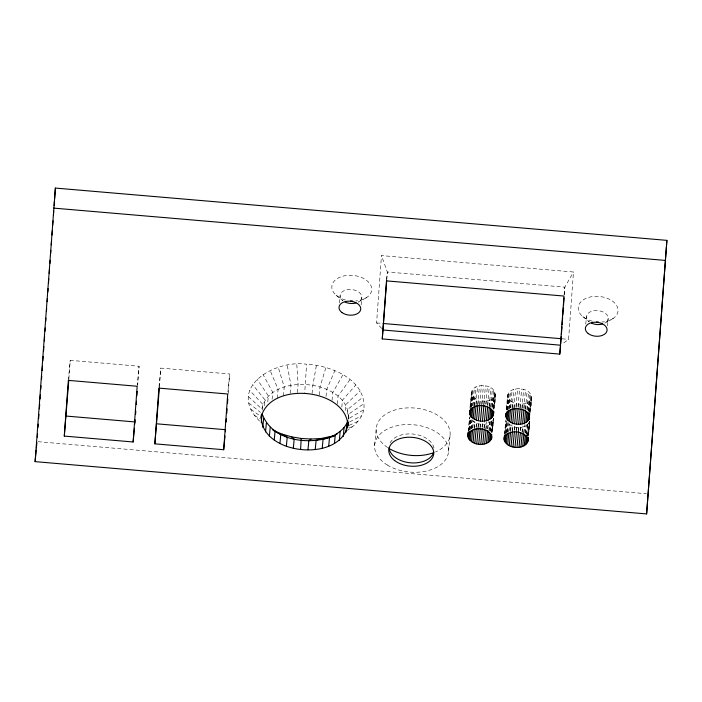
<?xml version="1.0" encoding="UTF-8"?>
<svg xmlns="http://www.w3.org/2000/svg" width="702" height="702" viewBox="0 0 702 702"><rect width="100%" height="100%" fill="white"/><g stroke="black" fill="none" stroke-linecap="round" stroke-linejoin="round"><path stroke-width="0.53" stroke-dasharray="3.51 2.63" d="M259.573 421.051C225.86 387.925 274.93 359.371 306.59 364.241L304.738 392.611M68.884 378.922L70.226 360.345L139.057 366.233L137.715 384.81M159.451 386.67L160.793 368.094L229.624 373.982L228.203 393.647M248.394 396.612L261.837 408.976C269.691 371.147 350.544 379.185 348.455 418.761L363.882 409.652C366.777 379.87 331.344 365.461 306.59 364.241M381.669 328.448L376.588 322.92L381.476 255.589L573.473 272.007L568.585 339.338L562.223 344.033M386.784 279.501L387.328 271.981L381.476 255.589M494.006 408.459C496.06 399.298 497.893 386.986 485.451 385.872C480.098 384.793 471.024 386.697 471.507 393.629L470.112 408.388M530.08 412.864L531.572 396.814L530.51 408.59C533.002 399.166 532.678 390.479 521.683 388.969C516.532 388.101 508.801 389.338 507.651 395.419L506.256 410.179M564.294 294.682L564.838 287.162L573.473 272.007M348.403 419.155L348.797 414.031L364.347 403.352M494.287 405.493L495.34 393.717L493.954 408.713M493.462 419.068L492.602 428.711L493.559 418.234L492.172 432.985M528.457 435.758L529.791 421.103L528.395 436.082M528.825 431.809L529.791 421.332C525.965 430.159 510.995 428.948 506.467 421.244L505.273 433.897M68.331 380.37L70.226 360.345M137.162 386.258L139.057 366.233M159.003 387.065L160.793 368.094M227.931 391.9L229.624 373.982M262.241 410.249L262.802 404.317L249.684 390.4M264.435 405.835L264.996 399.903L252.606 384.52M267.778 401.79L268.339 395.858L257.072 379.124M272.104 399.219L272.753 392.295L262.96 374.377M277.264 398.218L278.106 389.32L270.086 370.41M283.397 395.919L284.24 387.021L278.264 367.339M290.224 393.366L290.979 385.451L287.25 365.251M297.376 392.585L298.122 384.67L296.779 364.206M312.092 393.436L312.838 385.53L316.4 365.347M319.226 395.05L319.972 387.144L325.912 367.497M326.035 396.411L326.684 389.487L334.863 370.63M339.408 303.01L340.11 295.568M332.037 400.412L332.783 392.506L342.997 374.649M337.346 404.01L338.092 396.095L350.07 379.44M341.804 407.09L342.462 400.166L355.896 384.871M345.191 410.538L345.753 404.606L360.284 390.786M347.42 414.215L347.885 409.266L363.136 397.007M348.332 418.98L348.797 414.031M361.144 304.861L361.846 297.429M386.583 279.887L387.328 271.981L564.838 287.162L564.092 295.068M374.622 445.401L376.202 428.72M448.543 451.421L450.122 434.74M469.936 408.134L471.691 391.04M468.252 431.344L469.541 417.646M468.418 431.125L469.822 416.848M470.7 406.686L472.297 389.829M470.726 407.581L471.928 394.936L471.507 393.629M469.015 429.905L470.217 417.26M469.147 429.747L470.243 418.146M471.525 406.633L473.218 388.715M471.683 406.73L472.674 396.191L471.928 394.936M469.84 429.852L470.937 418.252M469.998 429.949L470.989 419.401C476.289 425.491 488.215 426.491 493.129 419.48L491.935 432.125M472.736 405.651L474.429 387.732M472.937 405.791L473.736 397.358L472.674 396.191M471.051 428.869L471.946 419.384M471.253 429.01L472.051 420.577M474.104 405.888L475.903 386.916M474.368 405.8L475.07 398.42L473.736 397.358M472.525 428.053L473.218 420.673M472.788 427.957L473.385 421.639M475.895 404.203L477.588 386.284M476.14 404.598L476.64 399.333L475.07 398.42M474.113 428.474L474.806 421.095M474.455 427.816L474.956 422.551M477.65 404.826L479.44 385.854M478.009 404.291L478.413 400.07L476.64 399.333M476.061 426.991L476.561 421.718M476.325 427.509L476.728 423.288M479.615 404.606L481.405 385.635M479.922 404.835L480.317 400.623L478.413 400.07M477.93 427.825L478.431 422.56M478.334 427L478.632 423.832M481.642 404.615L483.432 385.644M482.02 404.115L482.318 400.956L480.317 400.623M479.957 427.834L480.449 422.56M480.335 427.334L480.633 424.175M483.66 404.843L485.451 385.872M484.055 404.238L484.354 401.07C488.566 401.061 493.962 399.57 495.243 395.015M482.072 427.009L482.572 421.735M482.371 427.457L482.669 424.289M485.723 404.238L487.416 386.319M486.056 404.133L486.354 400.974M483.941 428.51L484.538 422.183M484.266 428.404L484.67 424.183M487.565 404.878L489.259 386.96M487.767 405.914L488.267 400.649M485.784 429.15L486.477 421.77M486.082 429.133L486.583 423.859M489.145 406.765L490.935 387.794M489.443 406.432L490.049 400.114M487.557 428.922L488.259 421.551M487.864 428.597L488.364 423.332M490.707 406.695L492.4 388.776M490.935 406.765L491.628 399.385M488.917 430.967L489.821 421.481M489.145 431.028L489.943 422.604M492.005 406.765L493.603 389.9M492.181 406.914L492.979 398.482M490.224 431.037L491.216 420.498M490.391 431.186L491.295 421.7M492.909 407.985L494.506 391.119M493.05 407.967L494.05 397.429M491.128 432.257L492.225 420.665M491.268 432.239L492.365 420.647M493.497 409.266L495.094 392.4M491.812 432.485L493.006 419.84M506.423 409.95L507.923 394.138M504.475 434.45L505.773 420.744M506.932 409.792L508.52 392.927M504.756 433.652L506.045 419.945M507.055 409.626L508.151 398.034L507.651 395.419M505.247 433.002L506.344 421.411M507.748 409.731L509.441 391.813M507.906 409.828L508.906 399.289L508.151 398.034M506.063 432.95L507.16 421.358M506.221 433.046L507.221 422.507M508.968 408.748L510.661 390.83M509.161 408.889L509.959 400.456L508.906 399.289M507.283 431.967L508.178 422.481M507.476 432.107L508.274 423.675M510.433 407.932L512.127 390.014M510.696 407.844L511.293 401.518L509.959 400.456M508.652 432.204L509.45 423.771M509.011 431.063L509.608 424.736M512.021 408.353L513.811 389.382M512.372 407.704L512.872 402.43L511.293 401.518M510.433 430.519L511.038 424.192M510.687 430.914L511.188 425.649M513.873 407.923L515.672 388.952M514.136 408.441L514.636 403.167L512.872 402.43M512.188 431.142L512.785 424.815M512.557 430.607L512.951 426.386M515.944 406.651L517.637 388.741M516.251 406.879L516.549 403.72L514.636 403.167M514.259 429.87L514.75 424.605M514.566 430.098L514.864 426.93M517.962 406.66L519.655 388.741M518.251 407.213L518.55 404.054L516.549 403.72M516.181 430.931L516.681 425.666M516.567 430.431L516.865 427.272M519.884 407.941L521.683 388.969M520.182 408.388L520.577 404.168C524.798 404.159 530.186 402.667 531.475 398.113M518.199 431.16L518.699 425.895M518.594 430.554L518.892 427.386M521.849 408.388L523.639 389.417M522.183 408.283L522.578 404.071M520.261 430.545L520.761 425.28M520.594 430.449L520.893 427.281M523.797 407.976L525.491 390.058M523.999 409.012L524.499 403.747M522.007 432.248L522.604 425.93M522.314 432.23L522.814 426.965M525.473 408.81L527.167 390.891M525.675 409.529L526.272 403.211M523.692 433.081L524.482 424.649M523.99 432.748L524.587 426.43M526.93 409.792L528.624 391.883M527.158 409.863L527.86 402.483M525.245 433.011L526.044 424.578M525.473 433.073L526.175 425.702M528.132 410.916L529.826 392.997M528.308 411.065L529.203 401.579M526.447 434.134L527.544 422.543M526.623 434.284L527.518 424.798M529.141 411.082L530.73 394.217M529.176 412.127L530.273 400.526M527.351 435.354L528.553 422.701M527.395 436.398L528.588 423.745M529.729 412.364L531.317 395.498M529.843 412.013L531.037 399.359M527.939 436.635L529.431 420.823M585.758 324.07L586.46 316.637M607.493 325.93L608.195 318.497M346.34 430.852C354.484 426.202 361.714 419.05 363.882 409.652M613.258 318.418L604.65 323.148A10.907 6.985 5.4 0 0 605.37 313.303A10.907 6.985 5.4 0 0 589.996 311.986A10.907 6.985 5.4 0 0 589.285 321.832L581.66 315.558M366.514 297.622L358.31 302.088A10.907 6.985 5.4 0 0 359.02 292.234A10.907 6.985 5.4 0 0 343.655 290.918A10.907 6.985 5.4 0 0 342.936 300.772L334.977 294.147M349.666 421.884L361.776 415.724M349.078 425.351L358.064 421.384M348.973 427.983L352.878 426.474M482.318 400.956L484.354 401.07M518.55 404.054L520.577 404.168M376.588 322.92L382.037 323.385M562.048 338.785L568.585 339.338M38.083 441.698L646.323 493.717M254.44 415.356L259.951 418.901M250.807 409.266L259.371 415.4M248.771 402.957L260.451 412.39M390.163 442.83A22.543 14.435 5.4 0 1 414.829 434.275A22.543 14.435 5.4 0 1 434.064 449.394M387.609 447.516A37.092 23.736 5.4 0 1 387.794 412.995A37.092 23.736 5.4 0 1 441.374 417.901A37.092 23.736 5.4 0 1 435.582 451.904M592.418 321.209A19.998 12.803 5.4 0 1 582.309 300.517A19.998 12.803 5.4 0 1 615.136 303.483A19.998 12.803 5.4 0 1 601.711 322.051M345.489 299.991A19.998 12.803 5.4 0 1 336.126 279.326A19.998 12.803 5.4 0 1 368.752 282.362A19.998 12.803 5.4 0 1 355.8 300.956M387.171 464.935A37.092 23.736 5.4 0 0 447.858 455.089A37.092 23.736 5.4 0 0 399.728 425.21A37.092 23.736 5.4 0 0 387.171 464.935"/><path stroke-width="1.05" d="M493.445 414.391C492.356 403.422 470.27 401.956 469.612 413.653C472.929 423.999 494.41 424.113 493.725 411.425M527.983 440.707C526.895 429.738 504.808 428.273 504.159 439.97C507.476 450.307 528.948 450.43 528.264 437.741M35.1 461.635L55.388 188.075L666.9 240.365L646.612 513.925L35.1 461.635L36.197 450.035M37.311 437.232L37.548 433.959M38.022 427.404L38.259 424.122M38.654 418.655L38.979 414.285M39.373 408.818L39.689 404.449M40.084 398.99L40.4 394.612M40.795 389.154L41.041 385.872M41.515 379.317L41.751 376.035M42.146 370.577L42.462 366.207M42.857 360.74L43.182 356.37M43.577 350.903L43.893 346.534M44.287 341.067L44.603 336.697M44.998 331.23L45.244 327.957M45.718 321.393L45.955 318.12M46.429 311.565L46.665 308.283M47.139 301.728L47.385 298.447M47.859 291.892L48.096 288.61M48.491 283.152L48.807 278.782M49.201 273.315L49.526 268.945M49.921 263.478L50.158 260.196M50.632 253.641L50.869 250.368M51.264 244.901L51.588 240.532M51.983 235.065L52.299 230.695M52.694 225.228L53.01 220.858M53.405 215.391L53.729 211.021M54.124 205.554L54.44 201.184M54.598 198.999L55.388 188.075M64.294 436.091L68.331 380.37L137.162 386.258L133.126 441.979L64.294 436.091L68.805 380.019M134.819 424.061L135.17 419.77M135.574 414.312L135.811 411.03M136.285 404.475L136.521 401.193M136.916 395.735L137.232 391.365M154.861 443.839L158.906 388.118L227.738 394.006L223.692 449.728L154.861 443.839L159.372 387.758M226.141 422.051L226.377 418.778M226.772 413.311L227.088 408.941M227.483 403.483L227.799 399.113M382.274 338.926L386.486 280.879L563.996 296.06L559.784 354.106L382.274 338.926L386.705 280.581M560.705 344.129L561.249 336.6M561.407 334.45L561.951 326.93M562.109 324.78L562.653 317.26M562.811 315.11L563.355 307.581M563.513 305.431L564.057 297.911M646.612 513.925L666.9 240.365M348.174 422.235C344.331 463.917 258.722 456.124 261.276 414.908M348.192 422.034L347.938 425.307C345.674 387.794 269.129 380.703 260.995 417.874M36.399 447.929L36.89 442.664M133.126 441.979L134.415 428.281M223.692 449.728L224.982 436.021M225.386 431.809L225.579 429.703L156.748 423.815M261.276 422.639L262.118 413.732C272.279 442.084 311.047 445.796 335.617 435.354M262.802 427.369L263.645 418.471M265.531 431.932L266.374 423.034M269.375 436.205L270.217 427.299M274.228 440.049L275.07 431.151L272.358 429.659M279.949 443.366L280.791 434.468L274.561 431.081M286.381 446.06L287.223 437.153L282.248 434.187L273.675 430.598M293.331 448.043L294.173 439.145L291.514 436.837L282.248 434.187M300.605 449.271L301.211 438.469L291.514 436.837M307.985 449.701L308.827 440.803L311.047 439.04L320.753 438.539L333.88 435.819M315.268 449.324L316.102 440.417L320.753 438.539M322.236 448.139L323.078 439.241L330.045 436.969M328.694 446.2L329.536 437.302L337.302 433.959M334.45 443.55L335.293 434.652C340.733 431.414 346.025 426.877 347.823 420.577M339.356 440.277L340.198 431.37M343.252 436.451L344.085 427.553M346.025 432.213L346.867 423.306M347.613 427.658L348.078 422.718M469.533 412.346L469.735 410.24M469.612 413.653L469.91 410.494M467.848 435.565C470.752 425.07 491.514 427.185 491.672 438.259C487.53 448.894 464.978 445.042 468.146 432.406M467.927 436.872L468.331 432.66M470.033 414.961L470.63 408.634M468.348 438.171L468.945 431.853M470.779 416.216L471.577 407.783M469.094 439.426L469.892 431.002M471.841 417.383L472.736 407.897M470.156 440.602L471.051 431.116M473.174 418.445L474.368 405.8M471.49 441.663L472.586 430.072M474.745 419.357L476.044 405.659M473.06 442.576L474.359 428.869M476.518 420.094L477.913 405.344M474.833 443.313L476.228 428.562M478.431 420.647L479.826 405.888M476.746 443.857L478.237 428.053M480.431 420.981L481.923 405.168M478.746 444.199L480.238 428.387M482.458 421.095L483.95 405.291M480.773 444.313L482.265 428.51M484.459 420.989L485.854 406.239M482.774 444.208L484.169 429.457M486.372 420.673L487.671 406.967M484.687 443.883L485.986 430.186M488.153 420.138L489.347 407.493M486.468 443.357L487.662 430.703M489.733 419.41L490.83 407.818M488.048 442.629L489.048 432.09M491.084 418.506L491.883 410.073M489.399 441.725L490.198 433.292M492.155 417.453L492.848 410.082M490.47 440.672L491.067 434.354M492.918 416.286L493.322 412.074M493.357 415.04L493.646 411.626M491.233 439.505L491.733 434.24M491.672 438.259L491.865 436.144M505.765 415.444C508.66 404.949 529.431 407.063 529.58 418.138C525.631 428.36 504.141 425.307 505.958 413.338M505.844 416.751L506.142 413.592M504.08 438.662L504.273 436.556M504.159 439.97L504.545 435.275M506.256 418.059L506.862 411.732M504.571 441.268L505.177 434.95M507.011 419.313L507.809 410.881M505.326 442.532L506.124 434.099M508.064 420.48L509.064 409.942M506.379 443.699L507.379 433.16M509.398 421.542L510.494 409.95M507.713 444.761L508.81 433.169M510.977 422.455L512.267 408.757M509.292 445.673L510.582 431.967M512.741 423.192L514.136 408.441M511.056 446.411L512.451 431.66M514.654 423.745L516.145 407.932M512.969 446.955L514.461 431.151M516.654 424.078L518.146 408.266M514.97 447.297L516.461 431.484M518.681 424.192L520.077 409.442M516.997 447.411L518.497 431.607M520.682 424.096L522.077 409.336M518.997 447.306L520.393 432.555M522.604 423.771L523.894 410.065M520.919 446.99L522.209 433.283M524.376 423.236L525.579 410.591M522.692 446.454L523.894 433.801M525.965 422.507L526.956 411.969M524.28 445.726L525.271 435.187M527.307 421.604L528.211 412.118M525.622 444.822L526.526 435.337M528.378 420.551L528.983 414.233M526.693 443.769L527.299 437.451M529.422 415.523L529.624 413.417M529.15 419.384L529.641 414.119M527.465 442.602L527.957 437.337M527.895 441.356L528.194 437.943M559.784 354.106L560.538 346.191M301.211 438.469L311.047 439.04M53.501 208.099L665.005 260.389M383.134 323.482L560.951 338.689M383.116 330.019L560.626 345.2M66.181 416.067L135.012 421.955M433.713 452.193A22.543 14.435 5.4 0 1 409.801 462.741A22.543 14.435 5.4 0 1 389.101 447.437M433.687 452.667A37.092 23.736 5.4 0 1 390.233 449.131M598.604 322.086A19.998 12.803 5.4 0 1 596.516 321.928M352.694 301.026A19.998 12.803 5.4 0 1 350.605 300.904M602.325 324.061A10.907 6.985 5.4 0 1 591.453 323.139M355.975 303.001A10.907 6.985 5.4 0 1 345.112 302.071M394.647 460.573A22.543 14.435 5.4 0 0 432.695 457.335A22.543 14.435 5.4 0 0 406.467 437.346A22.543 14.435 5.4 0 0 394.647 460.573M588.179 333.52A10.907 6.985 5.4 0 0 606.589 331.949A10.907 6.985 5.4 0 0 593.892 322.279A10.907 6.985 5.4 0 0 588.179 333.52M341.839 312.451A10.907 6.985 5.4 0 0 360.24 310.881A10.907 6.985 5.4 0 0 347.551 301.211A10.907 6.985 5.4 0 0 341.839 312.451"/></g></svg>
